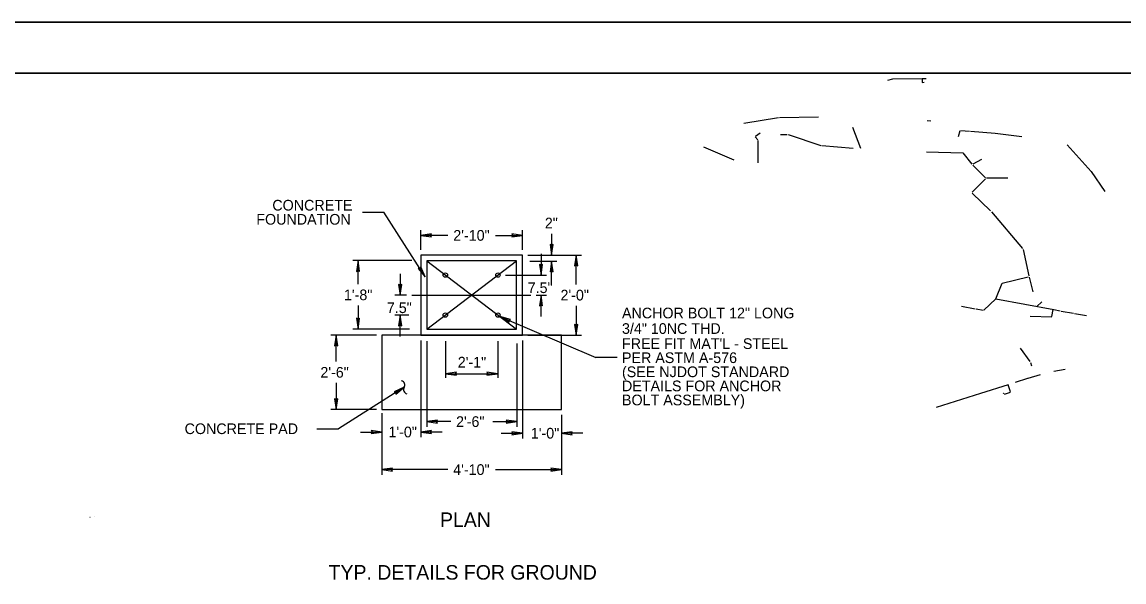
# Model space of a CAD drawing. Extents: x 507398 to 704973, y 495533 to 704964.
# Drawn here: x 507887.3 to 508210.8, y 496028.6 to 496193.1 of the extents above; entities that cross this region are included whole.
import ezdxf

# ---------------------------------------------------------------- set-up
doc = ezdxf.new("R2010")
doc.units = 0
doc.layers.add('1', color=7, linetype='Continuous')
doc.layers.add('41', color=7, linetype='Continuous')

msp = doc.modelspace()

# ---------------------------------------------------------------- linework, layer by layer
at = {"layer": '1'}
for p, q in [((508446.33, 496193.12), (507398.16, 496193.12)), ((508443.33, 496178.12), (507453.33, 496178.12)), ((508141.45, 496176.03), (508143, 496176.42)), ((508143, 496176.42), (508151.6, 496176.49)), ((508151.6, 496176.49), (508151.61, 496175.37)), ((508151.61, 496176.53), (508152.79, 496176.57)), ((508151.61, 496175.38), (508152.17, 496175.4)), ((508099.19, 496163.4), (508109.4, 496165.09)), ((508109.72, 496165.11), (508121.09, 496165.27)), ((508153.01, 496164.17), (508154.16, 496164.08)), ((508104, 496160.46), (508102.61, 496159.5)), ((508110, 496160.1), (508111.89, 496160.04)), ((508112.21, 496160.07), (508121.86, 496156.89)), ((508131.13, 496162.2), (508133.42, 496156.08)), ((508162.28, 496159.53), (508162.77, 496161.2)), ((508162.93, 496161.2), (508165.47, 496161.08)), ((508165.79, 496161.06), (508173.04, 496160.47)), ((508173.04, 496160.47), (508180.88, 496159.49)), ((508102.49, 496159.38), (508103.28, 496158.5)), ((508103.27, 496158.34), (508103.27, 496151.73)), ((508122.12, 496156.84), (508131.27, 496156.07)), ((508194.13, 496157.04), (508201.23, 496149.21)), ((508087.41, 496156.46), (508096.23, 496152.67)), ((508152.88, 496155), (508163.51, 496154.7)), ((508163.51, 496154.7), (508166.13, 496151.35)), ((508166.4, 496151.08), (508170.16, 496147.34)), ((508169, 496152.73), (508166.44, 496151.31)), ((508170.14, 496147.07), (508166.26, 496143.09)), ((508176.68, 496147.21), (508170.48, 496147.21)), ((508201.23, 496149.21), (508205.23, 496143.28)), ((508166.29, 496142.84), (508171.67, 496137.6)), ((507987.21, 496137.28), (507993.48, 496137.28)), ((508005.65, 496118.28), (507993.48, 496137.28)), ((508171.9, 496137.37), (508181.03, 496126.59)), ((508004.38, 496126.21), (508004.38, 496132)), ((508034.18, 496126.21), (508034.18, 496132)), ((508042.75, 496130.91), (508042.75, 496124.64)), ((508012.33, 496130.44), (508004.38, 496130.44)), ((508026.24, 496130.44), (508034.18, 496130.44)), ((508034.18, 496124.64), (508004.38, 496124.64)), ((508004.38, 496124.64), (508004.38, 496101.14)), ((508034.18, 496101.14), (508034.18, 496124.64)), ((508035.75, 496124.64), (508051.55, 496124.64)), ((508035.75, 496124.64), (508044.32, 496124.64)), ((508039.65, 496125.04), (508039.65, 496118.77)), ((508049.98, 496116.02), (508049.98, 496124.64)), ((508181.18, 496126.31), (508182.89, 496118.51)), ((508001.74, 496123.01), (507984.36, 496123.01)), ((507985.93, 496116.1), (507985.93, 496123.01)), ((508006.11, 496102.87), (508032.45, 496122.91)), ((508006.11, 496122.91), (508032.45, 496102.87)), ((508032.45, 496122.91), (508006.11, 496122.91)), ((508006.11, 496122.91), (508006.11, 496102.87)), ((508032.45, 496102.87), (508032.45, 496122.91)), ((508036.33, 496122.9), (508044.32, 496122.9)), ((508042.75, 496116.63), (508042.75, 496122.9)), ((507998.3, 496119.16), (507998.3, 496112.89)), ((508029.21, 496118.77), (508041.22, 496118.77)), ((508175.05, 496116.35), (508182.74, 496118.27)), ((508182.97, 496118.14), (508184.02, 496113.84)), ((508173.19, 496111.8), (508175.05, 496116.35)), ((508000.16, 496112.89), (507996.73, 496112.89)), ((508001.73, 496112.89), (508036.68, 496112.89)), ((508038.25, 496112.92), (508041.22, 496112.92)), ((508039.65, 496106.65), (508039.65, 496112.92)), ((508169.65, 496108.51), (508173.19, 496111.8)), ((508173.19, 496111.8), (508190.19, 496108.62)), ((507985.93, 496109.83), (507985.93, 496102.93)), ((508049.98, 496109.76), (508049.98, 496101.14)), ((508163.16, 496109.68), (508167.11, 496108.9)), ((508167.43, 496108.84), (508169.47, 496108.51)), ((508186.67, 496110.88), (508185.28, 496109.56)), ((508189.65, 496106.58), (508190.05, 496108.62)), ((508190.19, 496108.62), (508192.05, 496108.26)), ((508192.36, 496108.2), (508195.96, 496107.54)), ((508000.85, 496107.01), (507996.73, 496107.01)), ((507998.3, 496100.74), (507998.3, 496107.01)), ((508027.59, 496106.56), (508055.75, 496094.55)), ((508183.26, 496106.72), (508189.66, 496106.51)), ((508196.27, 496107.49), (508199.85, 496106.88)), ((508001.02, 496102.93), (507984.36, 496102.93)), ((508006.11, 496102.87), (508032.45, 496102.87)), ((507991.37, 496101.14), (507977.93, 496101.14)), ((507979.5, 496093.35), (507979.5, 496101.14)), ((508045.65, 496101.14), (507992.94, 496101.14)), ((507992.94, 496101.14), (507992.94, 496079.28)), ((508003.28, 496101.13), (507996.67, 496101.13)), ((508004.38, 496101.14), (508034.18, 496101.14)), ((508004.38, 496099.57), (508004.38, 496071.11)), ((508006.14, 496099.31), (508006.14, 496074.16)), ((508011.56, 496099.31), (508011.56, 496088.55)), ((508027, 496099.31), (508027, 496088.59)), ((508032.53, 496098.68), (508032.53, 496074.16)), ((508034.18, 496099.57), (508034.18, 496070.75)), ((508035.75, 496101.14), (508051.55, 496101.14)), ((508045.65, 496079.28), (508045.65, 496101.14)), ((508183.27, 496093.34), (508180.49, 496097.27)), ((508062.02, 496094.55), (508055.75, 496094.55)), ((508183.75, 496092.04), (508183.45, 496092.97)), ((508011.56, 496089.8), (508027, 496089.8)), ((508186.26, 496089.45), (508182.55, 496088.38)), ((508193.6, 496091.05), (508190.24, 496090.41)), ((507979.5, 496087.08), (507979.5, 496079.28)), ((507999.47, 496085.8), (507980.14, 496073.6)), ((508176.86, 496086.56), (508168.71, 496083.99)), ((508177.52, 496084.46), (508176.86, 496086.56)), ((508182.54, 496088.37), (508178.9, 496087.17)), ((508168.68, 496083.99), (508155.7, 496079.84)), ((508175.75, 496083.79), (508177.51, 496084.33)), ((507991.37, 496079.28), (507977.93, 496079.28)), ((507992.94, 496079.28), (508045.65, 496079.28)), ((507992.94, 496078.25), (507992.94, 496060.06)), ((507992.94, 496077.72), (507992.94, 496071.11)), ((508013.14, 496075.73), (508006.14, 496075.73)), ((508025.53, 496075.73), (508032.53, 496075.73)), ((508045.65, 496077.72), (508045.65, 496060.06)), ((508045.65, 496077.72), (508045.65, 496070.75)), ((507973.87, 496073.6), (507980.14, 496073.6)), ((507986.67, 496072.67), (507992.94, 496072.67)), ((508010.65, 496072.67), (508004.38, 496072.67)), ((508027.91, 496072.32), (508034.18, 496072.32)), ((508051.92, 496072.32), (508045.65, 496072.32)), ((508012.31, 496061.63), (507992.94, 496061.63)), ((508026.29, 496061.63), (508045.65, 496061.63)), ((507907.2, 496047.61), (507907.31, 496047.61)), ((507907.2, 496047.61), (507907.2, 496047.61)), ((507907.2, 496047.61), (507907.2, 496047.61)), ((507908.42, 496047.82), (507908.43, 496047.83)), ((507908.42, 496047.82), (507908.44, 496047.82)), ((507908.43, 496047.82), (507908.42, 496047.82))]:
    msp.add_line(p, q, dxfattribs=at)
for points in [[(508004.38, 496130.44), (508007.52, 496129.99), (508007.19, 496130.44), (508007.52, 496130.89)], [(508034.18, 496130.44), (508031.04, 496130.89), (508031.37, 496130.44), (508031.04, 496129.99)], [(508042.75, 496124.64), (508043.2, 496127.78), (508042.75, 496127.45), (508042.3, 496127.78)], [(508049.98, 496124.64), (508049.53, 496121.5), (508049.98, 496121.84), (508050.43, 496121.5)], [(507985.93, 496123.01), (507985.48, 496119.87), (507985.93, 496120.2), (507986.37, 496119.87)], [(508005.65, 496118.28), (508004.33, 496121.17), (508004.14, 496120.64), (508003.58, 496120.68)], [(508039.65, 496118.77), (508040.1, 496121.91), (508039.65, 496121.57), (508039.2, 496121.91)], [(508042.75, 496122.9), (508042.3, 496119.75), (508042.75, 496120.09), (508043.2, 496119.75)], [(508042.75, 496122.9), (508042.3, 496119.75), (508042.75, 496120.09), (508043.2, 496119.75)], [(507998.3, 496112.89), (507998.75, 496116.03), (507998.3, 496115.7), (507997.85, 496116.03)], [(508039.65, 496112.92), (508039.2, 496109.78), (508039.65, 496110.12), (508040.1, 496109.78)], [(507985.93, 496102.93), (507986.37, 496106.07), (507985.93, 496105.73), (507985.48, 496106.07)], [(507998.3, 496107.01), (507997.85, 496103.87), (507998.3, 496104.21), (507998.75, 496103.87)], [(508027.59, 496106.56), (508030.31, 496104.92), (508030.17, 496105.46), (508030.66, 496105.74)], [(508049.98, 496101.14), (508050.43, 496104.28), (508049.98, 496103.94), (508049.53, 496104.28)], [(507979.5, 496101.14), (507979.05, 496098), (507979.5, 496098.33), (507979.95, 496098)], [(508011.56, 496089.8), (508014.87, 496089.33), (508014.51, 496089.8), (508014.87, 496090.27)], [(508011.56, 496089.8), (508014.87, 496089.33), (508014.51, 496089.8), (508014.87, 496090.27)], [(508027, 496089.8), (508023.7, 496090.27), (508024.05, 496089.8), (508023.7, 496089.33)], [(508027, 496089.8), (508023.7, 496090.27), (508024.05, 496089.8), (508023.7, 496089.33)], [(507999.47, 496085.8), (507996.57, 496084.5), (507997.1, 496084.3), (507997.05, 496083.74)], [(507999.47, 496085.8), (507996.57, 496084.5), (507997.1, 496084.3), (507997.05, 496083.74)], [(507979.5, 496079.28), (507979.95, 496082.43), (507979.5, 496082.09), (507979.05, 496082.43)], [(508175.39, 496084.01), (508175.48, 496084.05), (508175.49, 496084.01), (508175.4, 496083.97)], [(508006.14, 496075.73), (508009.28, 496075.28), (508008.94, 496075.73), (508009.28, 496076.18)], [(508006.14, 496075.73), (508009.28, 496075.28), (508008.94, 496075.73), (508009.28, 496076.18)], [(508032.53, 496075.73), (508029.39, 496076.18), (508029.73, 496075.73), (508029.39, 496075.28)], [(508032.53, 496075.73), (508029.39, 496076.18), (508029.73, 496075.73), (508029.39, 496075.28)], [(507992.94, 496072.67), (507989.8, 496073.12), (507990.14, 496072.67), (507989.8, 496072.23)], [(508004.38, 496072.67), (508007.52, 496072.23), (508007.19, 496072.67), (508007.52, 496073.12)], [(508004.38, 496072.67), (508007.52, 496072.23), (508007.19, 496072.67), (508007.52, 496073.12)], [(508034.18, 496072.32), (508031.04, 496072.77), (508031.37, 496072.32), (508031.04, 496071.87)], [(508045.65, 496072.32), (508048.8, 496071.87), (508048.46, 496072.32), (508048.8, 496072.77)], [(507992.94, 496061.63), (507996.08, 496061.18), (507995.75, 496061.63), (507996.08, 496062.08)], [(507992.94, 496061.63), (507996.08, 496061.18), (507995.75, 496061.63), (507996.08, 496062.08)], [(508045.65, 496061.63), (508042.51, 496062.08), (508042.85, 496061.63), (508042.51, 496061.18)], [(508045.65, 496061.63), (508042.51, 496062.08), (508042.85, 496061.63), (508042.51, 496061.18)]]:
    msp.add_lwpolyline(points, close=True, dxfattribs=at)
for centre in [(508011.56, 496118.77), (508027, 496118.77), (508011.56, 496107.02), (508027, 496107.02)]:
    msp.add_circle(centre, 0.644, dxfattribs=at)
for centre, radius, start, end in [((507998.41, 496086.49), 1.26, 326.7571, 77.0229), ((508000.58, 496085.14), 1.29, 149.3428, 255.7119)]:
    msp.add_arc(centre, radius, start, end, dxfattribs=at)
at = {"layer": '41'}
for points in [[(507398.16, 496193.12), (508446.33, 496193.12), (508446.33, 495533.12), (507398.16, 495533.12)], [(507453.33, 496178.12), (508443.33, 496178.12), (508443.33, 495548.12), (507453.33, 495548.12)]]:
    msp.add_lwpolyline(points, close=True, dxfattribs=at)

# ---------------------------------------------------------------- texts
at = {"layer": '1'}
for s, height, p in [('CONCRETE', 3.135, (507960.76, 496137.73)), ('FOUNDATION', 3.135, (507956.06, 496133.59)), ('2"', 3.135, (508040.77, 496132.48)), ('2\'-10"', 3.135, (508013.89, 496128.87)), ('1\'-8"', 3.135, (507981.79, 496111.4)), ('7.5"', 3.135, (508035.74, 496113.49)), ('2\'-0"', 3.135, (508045.37, 496111.32)), ('7.5"', 3.135, (507994.39, 496107.61)), ('ANCHOR BOLT 12" LONG', 3.1349, (508063.43, 496106.06)), ('3/4" 10NC THD.', 3.1349, (508063.43, 496101.5)), ("FREE FIT MAT'L - STEEL", 3.1349, (508063.43, 496097.07)), ('PER ASTM A-576', 3.1349, (508063.43, 496092.93)), ('2\'-6"', 3.135, (507974.87, 496088.64)), ('2\'-1"', 3.135, (508015.21, 496091.62)), ('(SEE NJDOT STANDARD', 3.1349, (508063.43, 496088.79)), ('DETAILS FOR ANCHOR', 3.1349, (508063.43, 496084.65)), ('BOLT ASSEMBLY)', 3.1349, (508063.43, 496080.51)), ('2\'-6"', 3.135, (508014.71, 496074.16)), ('CONCRETE PAD', 3.1349, (507935, 496072.06)), ('1\'-0"', 3.135, (507994.86, 496071.11)), ('1\'-0"', 3.135, (508036.66, 496070.75)), ('4\'-10"', 3.135, (508013.87, 496060.06)), ('PLAN', 4.275, (508009.99, 496044.76)), ('TYP. DETAILS FOR GROUND', 4.2748, (507977.29, 496029.3))]:
    msp.add_text(s, height=height, dxfattribs=at).set_placement(p)

doc.saveas('drawing.dxf')
